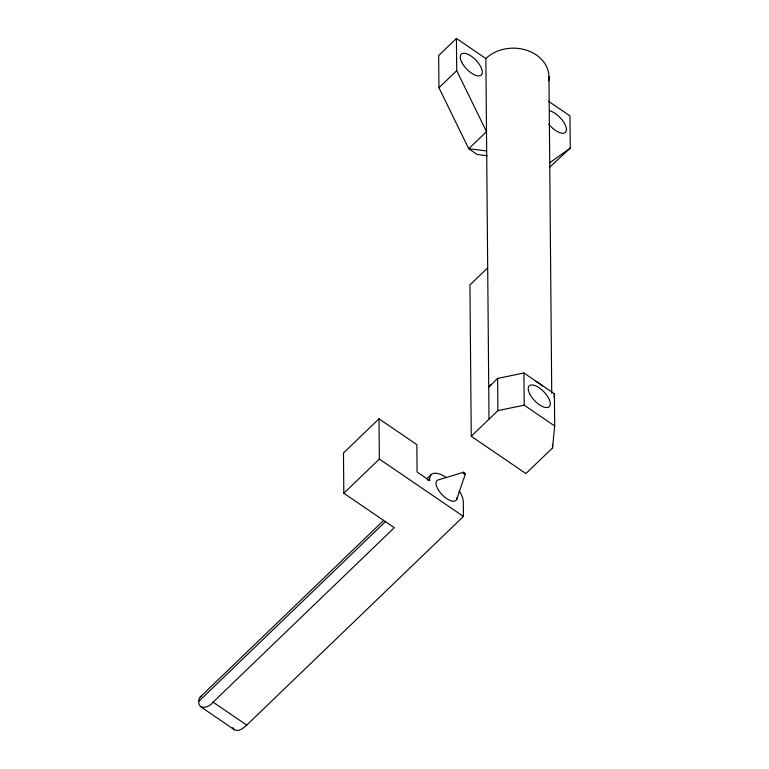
<?xml version="1.0" encoding="UTF-8"?>
<svg xmlns="http://www.w3.org/2000/svg" width="769" height="769" viewBox="0 0 769 769"><rect width="100%" height="100%" fill="white"/><g stroke="black" fill="none" stroke-linecap="round" stroke-linejoin="round"><path stroke-width="1.15" d="M554.064 397.246L554.401 393.776L523.91 372.975L497.62 378.415L488.738 386.97A35.778 29.02 -0.5 0 1 491.362 384.692M487.69 267.833L469.926 284.934L471.253 436.273L525.909 473.569L552.555 447.914L554.68 425.978L554.401 393.776M456.671 499.475L465.274 474.262M548.672 80.851A35.778 29.02 -0.5 0 0 527.659 50.591A35.778 29.02 -0.5 0 0 485.864 58.531L456.43 38.45L438.666 55.551L438.955 87.753L468.744 148.744L477.155 154.482L487.238 155.722M438.955 87.753L456.719 70.652L456.43 38.45M548.384 101.181L569.964 115.908L570.242 148.109L549.575 167.296M446.385 477.587A22.022 9.776 46.1 0 0 429.679 478.991L429.688 480.596L417.077 471.993L416.836 444.626L378.992 418.807L343.464 453.018L343.82 493.265L394.276 527.688L213.09 702.164C209.716 707.345 198.181 710.835 198.758 701.357A22.022 9.776 46.1 0 1 201.363 696.214M343.82 493.265L379.348 459.055L378.992 418.807M200.228 697.05L383.587 520.478M426.824 478.837L431.149 474.675M471.253 436.273L497.899 410.617L524.198 405.176L554.68 425.978M198.758 701.357L385.644 521.392M427.949 480.654L429.679 478.991M200.719 706.769L234.362 729.723C238.823 732.242 243.542 727.916 246.734 725.119L463.447 516.432L463.313 501.946A22.022 9.776 46.1 0 0 459.131 490.709M549.893 162.682L570.242 148.109M463.515 472.281L439.012 479.702A13.765 6.114 46.1 0 0 442.54 495.159A13.765 6.114 46.1 0 0 457.007 497.639M486.671 150.955L468.744 148.744L486.508 131.634L456.719 70.652M379.348 459.055L463.447 516.432M213.09 702.164L246.734 725.119M234.362 729.723L232.911 727.599M552.526 444.338L552.555 447.914M548.979 76.708L551.738 393.161M523.91 372.975L524.198 405.176M497.62 378.415L497.899 410.617M485.864 58.531L489.017 419.172M536.099 381.511A35.778 29.02 -0.5 0 1 542.808 386.259M549.806 110.88A14.448 6.421 46.1 0 1 564.1 122.8A14.448 6.421 46.1 0 1 563.244 133.268A14.448 6.421 46.1 0 1 548.73 124.088M529.745 393.959A14.448 6.421 46.1 0 0 548.864 407.003A14.448 6.421 46.1 0 0 539.194 387.807A14.448 6.421 46.1 0 0 529.745 393.959M461.765 62.299A14.448 6.421 46.1 0 0 480.885 75.343A14.448 6.421 46.1 0 0 471.214 56.137A14.448 6.421 46.1 0 0 461.765 62.299M463.351 473.137A1.375 0.615 46.1 0 0 465.178 474.386A1.375 0.615 46.1 0 0 464.255 472.551A1.375 0.615 46.1 0 0 463.351 473.137"/></g></svg>
